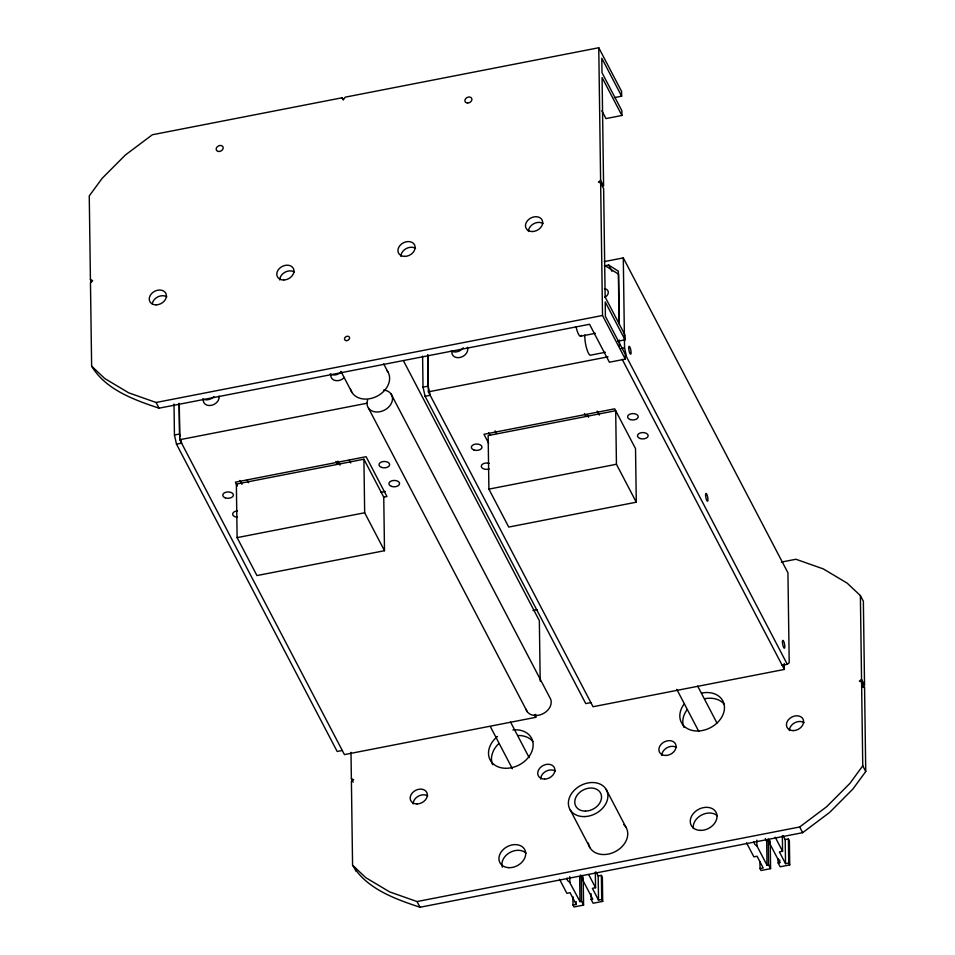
<?xml version="1.0" encoding="UTF-8"?>
<svg xmlns="http://www.w3.org/2000/svg" width="955" height="955" viewBox="0 0 955 955"><rect width="100%" height="100%" fill="white"/><g stroke="black" fill="none" stroke-linecap="round" stroke-linejoin="round"><path stroke-width="1.43" d="M781.333 562.101L795.933 559.26L823.329 568.917L847.157 583.135L860.383 595.574L861.553 679.351L859.345 681.13L861.589 682.037L862.759 765.815L849.95 783.339L826.648 806.736L799.669 826.982L417.037 901.556L389.64 891.898L365.813 877.681L352.574 865.242L351.404 781.465L353.625 779.686L351.368 778.779L350.998 752.325M861.589 682.037L864.573 687.719L865.743 771.497L852.922 789.021L829.632 812.418L802.642 832.676L420.009 907.25C395.179 899.013 366.613 888.807 352.574 865.242M782.181 665.313L787.29 664.322L789.2 662.758L787.935 572.797L623.293 257.898L604.312 261.598M91.62 281.988L90.427 279.708L89.257 195.93L102.078 178.406L125.368 155.008L152.358 134.751L342.081 97.78L343.705 99.344L345.268 97.159L598.761 47.75L600.611 180.28L598.403 182.047L600.647 182.954L603.632 188.648L605.148 297.077L624.976 335.014L625.048 339.837L617.754 341.257M860.383 595.574L863.368 601.268L864.538 685.045L862.317 686.824L864.573 687.719M614.351 97.625L621.645 96.204L621.574 91.382L598.761 47.75M621.645 96.204L601.805 58.255L602.008 72.723L621.848 110.661L621.908 115.471L605.971 118.587L601.865 110.732M604.312 265.896L608.693 265.048L618.363 271.208L619.103 323.948M91.632 366.159L104.871 378.61L128.698 392.827L156.095 402.485L602.51 315.484L625.31 359.116L609.374 362.22L589.533 324.282L159.067 408.179C134.237 399.93 105.671 389.724 91.632 366.159L90.462 282.382L92.683 280.615L90.427 279.708M580.927 336.148L595.419 333.319M342.272 750.475L337.175 751.466L176.496 444.159L174.443 435.014L179.54 434.024L179.11 403.261M590.87 702.593L585.761 703.596L425.094 396.277L423.029 387.133L428.127 386.142L427.697 355.379M620.726 348.611L624.558 347.859L623.293 257.898M605.339 352.288L590.847 355.117A11.687 2.71 79 0 1 586.68 348.587A11.687 2.71 79 0 1 584.914 334.954M179.289 404.013L179.791 439.718L366.732 403.285M427.864 354.651L428.377 391.837L608.025 356.824M176.496 444.159L181.605 443.168L180.722 439.252M425.094 396.277L430.192 395.286L428.127 386.142M363.915 459.224L236.363 484.078L237.115 537.629L256.955 575.567L384.495 550.701L383.755 497.161L363.915 459.224L364.667 512.763L384.495 550.701M381.069 492.314L385.414 491.467M384.029 497.101L386.942 496.54L366.111 456.705L235.372 482.18L237.389 486.035M237.115 537.629L364.667 512.763M488.9 489.127L616.441 464.261L636.281 502.199L508.729 527.065L488.9 489.127L488.148 435.576L615.689 410.722L616.441 464.261M532.962 610.508L537.343 609.648M535.707 714.352L535.755 717.324L344.433 754.605L179.791 439.718M784.258 663.486L784.341 669.443L593.031 706.724L428.377 391.837M591.073 893.785L591.157 899.443L592.745 899.133L581.249 877.215L579.661 877.526L579.995 901.627L581.583 901.317L583.577 905.101L574.003 906.975L573.012 905.077L572.893 896.566M765.325 838.502L766.674 841.08L768.274 840.77L779.769 862.687L778.17 862.998L778.11 858.748M596.135 872.082L598.188 876.01L601.375 875.389L602.366 877.287L602.701 901.377L593.139 903.239L591.157 899.443M783.16 835.637L785.201 839.564L788.388 838.944L789.379 840.83L789.725 864.932L780.151 866.794L778.17 862.998M595.347 872.13L595.562 887.72L592.375 888.341L598.522 900.099L601.71 899.479L602.701 901.377M782.36 835.685L782.575 851.275L779.387 851.896L785.535 863.654L788.735 863.034L789.725 864.932M756.826 840.173L756.897 845.843L767.008 865.182L768.608 864.86L770.59 868.656L761.028 870.518L760.037 868.632L759.929 861.541M573.012 905.077L576.199 904.457L576.163 901.615M760.037 868.632L763.224 868.011L757.064 856.241L753.877 856.862L746.524 842.799M756.897 845.843L756.551 845.664A7.974 4.763 -0.8 0 1 754.056 841.618M579.995 901.627L569.538 882.11A7.974 4.763 -0.8 0 1 567.043 878.063M605.673 266.003L618.577 274.228L619.27 323.315M621.908 115.471L602.08 77.534L603.596 185.962L600.611 180.28M861.553 679.351L864.538 685.045M608.693 265.048L612 271.363M862.759 765.815L865.743 771.497M625.048 339.837L605.207 301.899L605.41 316.356L625.25 354.293L625.31 359.116M787.29 664.322L626.611 357.003L624.558 347.859M622.194 359.319L784.341 669.443M597.221 411.104L599.286 415.067M587.17 414.589L588.543 417.24M584.46 413.587L585.845 416.237M799.669 826.982L802.642 832.676M697.663 686.096L716.942 722.983M775.221 837.201L782.575 851.275M676.785 689.331L698.821 731.494M342.081 97.78L343.263 100.048M495.108 430.848L496.481 433.486M488.638 432.818L490.011 435.444M488.674 443.299L483.97 434.298L614.698 408.824L635.529 448.659L636.281 502.199M403.643 361.121L539.348 620.678L540.196 681.142M383.707 363.927L387.814 371.782M606.103 789.284L625.943 827.233M391.061 393.949L549.758 697.46A13.358 10.254 -27.6 0 1 542.858 713.803A13.358 10.254 -27.6 0 1 526.014 709.195M534.382 714.686L535.755 717.324M368.475 408.095L527.16 711.618M340.935 371.388L351.882 392.326M570.171 809.828L590.011 847.765M510.519 722.004L529.118 757.566M588.877 874.923L595.562 887.72M490.333 726.552L512.369 768.715M349.315 460.31L350.7 462.948M576.199 904.457L570.051 892.686L566.864 893.319L559.511 879.245M337.879 461.146L339.956 465.109M335.874 461.468L337.258 464.118M247.202 480.043L248.587 482.693M239.932 480.472L241.949 484.316M156.095 402.485L159.067 408.179M417.037 901.556L420.009 907.25M351.368 778.779L353.159 782.193M179.54 434.024L180.125 436.638M788.388 838.944L788.735 863.034M785.201 839.564L785.535 863.654M779.722 859.858L779.769 862.687M770.255 844.566L770.59 868.656M769.611 840.519L769.658 843.349A7.974 4.763 -0.8 0 0 768.262 839.123M768.274 840.77L768.608 864.86M766.674 841.08L767.008 865.182M619.329 340.064L619.413 345.925M600.647 182.954L602.51 315.484M601.375 875.389L601.71 899.479M598.188 876.01L598.522 900.099M583.23 881.011L583.577 905.101M582.574 875.544L582.634 879.806A7.974 4.763 -0.8 0 0 580.389 875.019M581.249 877.215L581.583 901.317M569.801 876.618L569.884 882.289M422.599 356.167L423.029 387.133M355.511 867.988L355.558 870.924M174.013 404.049L174.443 435.014M623.842 824.631A20.7 15.889 -27.6 0 1 615.283 851.621A20.7 15.889 -27.6 0 1 588.34 843.062M152.275 303.666A9.013 6.924 -27.6 0 1 158.041 296.778A9.013 6.924 -27.6 0 1 166.815 296.838M400.909 256.346A9.013 6.924 -27.6 0 1 406.126 248.622A9.013 6.924 -27.6 0 1 415.532 248.372M528.449 231.48A9.013 6.924 -27.6 0 1 533.666 223.768A9.013 6.924 -27.6 0 1 543.073 223.506M279.731 279.958A9.013 6.924 -27.6 0 1 284.96 272.247A9.013 6.924 -27.6 0 1 294.355 271.984M386.859 370.421A20.7 15.889 -27.6 0 1 377.153 396.17A20.7 15.889 -27.6 0 1 350.557 389.27M581.452 335.265A11.687 2.71 79 0 1 576.02 326.753M789.391 730.563A9.013 6.924 -27.6 0 1 794.608 722.851A9.013 6.924 -27.6 0 1 804.014 722.589M502.366 867.164A14.027 10.768 -27.6 0 1 509.445 852.767A14.027 10.768 -27.6 0 1 526.038 853.113M693.342 828.546A14.027 10.768 -27.6 0 1 701.543 815.057A14.027 10.768 -27.6 0 1 717.36 815.833M701.877 693.02A23.374 17.942 -27.6 0 1 724.033 711.403A23.374 17.942 -27.6 0 1 693.306 730.659A23.374 17.942 -27.6 0 1 683.935 704.265M683.971 727.388A23.374 17.942 -27.6 0 1 686.908 709.959M704.862 698.714A23.374 17.942 -27.6 0 1 724.32 704.312M413.133 803.895A9.013 6.924 -27.6 0 1 418.35 796.172A9.013 6.924 -27.6 0 1 427.756 795.921M540.673 779.029A9.013 6.924 -27.6 0 1 545.902 771.318A9.013 6.924 -27.6 0 1 555.297 771.055M512.895 729.954A23.374 17.942 -27.6 0 1 531.613 752.039A23.374 17.942 -27.6 0 1 497.292 766.495A23.374 17.942 -27.6 0 1 497.495 736.448M492.649 764.668A23.374 17.942 -27.6 0 1 498.665 743.73M518.183 735.505A23.374 17.942 -27.6 0 1 532.997 741.605M661.839 755.417A9.013 6.924 -27.6 0 1 667.067 747.705A9.013 6.924 -27.6 0 1 676.474 747.443M383.564 390.07A13.358 10.254 -27.6 0 1 391.944 401.971A13.358 10.254 -27.6 0 1 375.972 411.975A13.358 10.254 -27.6 0 1 367.591 400.073M237.365 517.252A5.348 3.199 -0.8 0 1 232.65 514.077A5.348 3.199 -0.8 0 1 237.509 510.889M344.445 377.464A8.344 6.41 -27.6 0 1 335.205 380.508A8.344 6.41 -27.6 0 1 330.848 374.324M341.472 371.782A8.344 6.41 -27.6 0 1 330.191 373.978M219.053 396.11A8.344 6.41 -27.6 0 1 211.915 405.242A8.344 6.41 -27.6 0 1 203.224 400.24M213.92 396.635A8.344 6.41 -27.6 0 1 202.651 398.832M489.199 468.953A5.348 3.199 -0.8 0 1 481.248 466.195A5.348 3.199 -0.8 0 1 489.318 463.414M604.479 288.744A5.682 4.357 -27.6 0 1 608.287 292.337A5.682 4.357 -27.6 0 1 604.599 297.399M467.341 347.262A8.344 6.41 -27.6 0 1 461.122 357.182A8.344 6.41 -27.6 0 1 451.811 352.371M463.306 347.799A8.344 6.41 -27.6 0 1 451.238 350.951M584.257 816.597A20.7 15.889 -27.6 0 0 606.867 790.764A20.7 15.889 -27.6 0 0 573.298 791.313A20.7 15.889 -27.6 0 0 584.257 816.597M585.463 811.105A14.027 10.768 -27.6 0 0 600.85 793.641A14.027 10.768 -27.6 0 0 578.121 793.939A14.027 10.768 -27.6 0 0 585.463 811.105M218.826 151.499A3.677 2.817 -27.6 0 0 223.064 147.046A3.677 2.817 -27.6 0 0 217.179 146.879A3.677 2.817 -27.6 0 0 218.826 151.499M156.131 304.86A9.013 6.924 -27.6 0 0 165.979 293.615A9.013 6.924 -27.6 0 0 151.356 293.853A9.013 6.924 -27.6 0 0 156.131 304.86M346.402 340.625A2.674 2.053 -27.6 0 0 349.494 337.39A2.674 2.053 -27.6 0 0 345.209 337.258A2.674 2.053 -27.6 0 0 346.402 340.625M532.389 231.54A9.013 6.924 -27.6 0 0 542.237 220.283A9.013 6.924 -27.6 0 0 527.614 220.521A9.013 6.924 -27.6 0 0 532.389 231.54M404.848 256.394A9.013 6.924 -27.6 0 0 414.697 245.149A9.013 6.924 -27.6 0 0 400.073 245.387A9.013 6.924 -27.6 0 0 404.848 256.394M283.683 280.006A9.013 6.924 -27.6 0 0 293.519 268.761A9.013 6.924 -27.6 0 0 278.908 269A9.013 6.924 -27.6 0 0 283.683 280.006M467.532 103.021A3.677 2.817 -27.6 0 0 471.782 98.58A3.677 2.817 -27.6 0 0 465.897 98.401A3.677 2.817 -27.6 0 0 467.532 103.021M793.33 730.611A9.013 6.924 -27.6 0 0 803.179 719.366A9.013 6.924 -27.6 0 0 788.555 719.604A9.013 6.924 -27.6 0 0 793.33 730.611M700.182 830.384A14.027 10.768 -27.6 0 0 716.572 813.529A14.027 10.768 -27.6 0 0 694.154 812.645A14.027 10.768 -27.6 0 0 700.182 830.384M508.872 867.677A14.027 10.768 -27.6 0 0 525.25 850.821A14.027 10.768 -27.6 0 0 502.831 849.938A14.027 10.768 -27.6 0 0 508.872 867.677M544.613 779.089A9.013 6.924 -27.6 0 0 554.461 767.832A9.013 6.924 -27.6 0 0 539.85 768.071A9.013 6.924 -27.6 0 0 544.613 779.089M417.072 803.943A9.013 6.924 -27.6 0 0 426.921 792.698A9.013 6.924 -27.6 0 0 412.297 792.937A9.013 6.924 -27.6 0 0 417.072 803.943M665.79 755.465A9.013 6.924 -27.6 0 0 675.639 744.22A9.013 6.924 -27.6 0 0 661.015 744.458A9.013 6.924 -27.6 0 0 665.79 755.465M225.344 497.865A5.348 3.199 -0.8 0 0 233.414 495.096A5.348 3.199 -0.8 0 0 225.464 492.338A5.348 3.199 -0.8 0 0 225.344 497.865M381.594 467.425A5.348 3.199 -0.8 0 0 389.664 464.643A5.348 3.199 -0.8 0 0 381.714 461.886A5.348 3.199 -0.8 0 0 381.594 467.425M391.514 486.393A5.348 3.199 -0.8 0 0 399.584 483.612A5.348 3.199 -0.8 0 0 391.622 480.854A5.348 3.199 -0.8 0 0 391.514 486.393M630.181 419.543A5.348 3.199 -0.8 0 0 638.25 416.762A5.348 3.199 -0.8 0 0 630.3 414.004A5.348 3.199 -0.8 0 0 630.181 419.543M640.101 438.512A5.348 3.199 -0.8 0 0 648.17 435.731A5.348 3.199 -0.8 0 0 640.22 432.973A5.348 3.199 -0.8 0 0 640.101 438.512M473.943 449.984A5.348 3.199 -0.8 0 0 482.012 447.215A5.348 3.199 -0.8 0 0 474.05 444.457A5.348 3.199 -0.8 0 0 473.943 449.984M782.443 641.832A4.011 0.931 79 0 0 784.198 648.182A4.011 0.931 79 0 0 784.246 642.858A4.011 0.931 79 0 0 782.443 641.832M705.578 495A4.011 0.931 79 0 0 707.392 501.196A4.011 0.931 79 0 0 707.321 495.633A4.011 0.931 79 0 0 705.578 495M628.712 347.692A4.011 0.931 79 0 0 630.431 354.126A4.011 0.931 79 0 0 630.551 348.969A4.011 0.931 79 0 0 628.712 347.692"/></g></svg>
